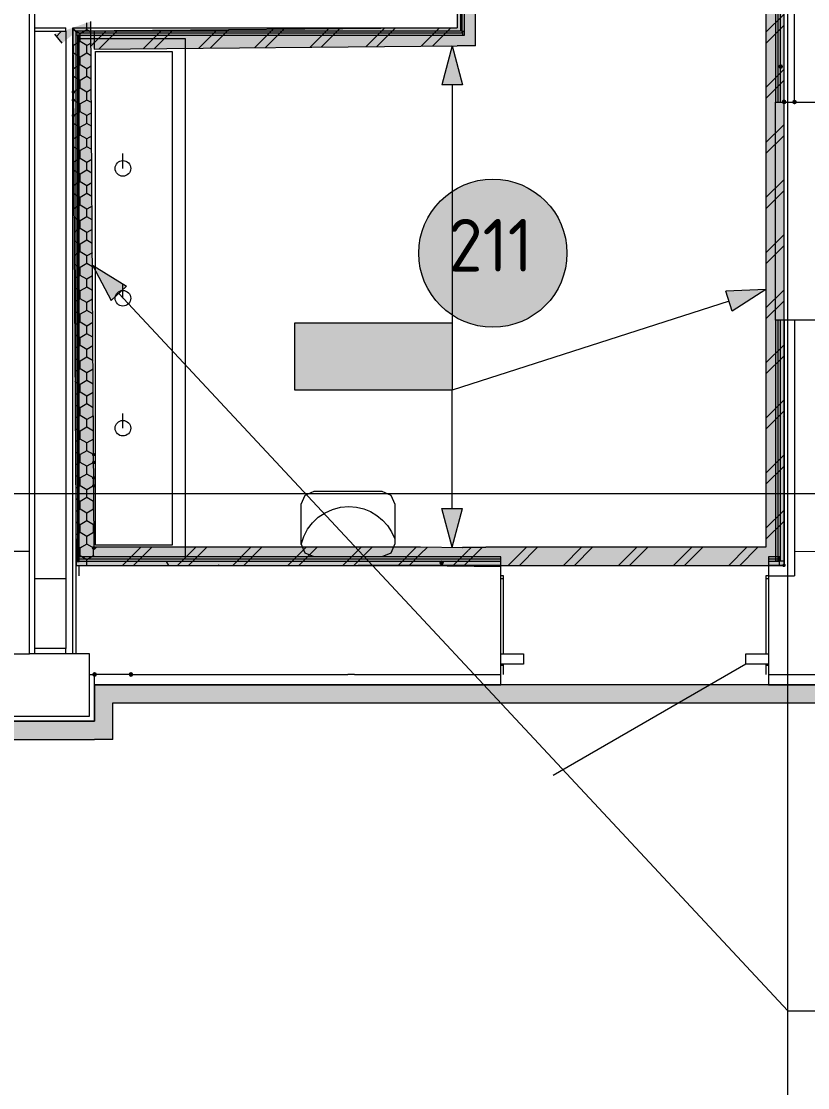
# Model space of a CAD drawing. Header units: millimetres. Extents: x 0 to 1189, y 0 to 841.
# Drawn here: x 375.67 to 405.93, y 394.5 to 435.55 of the extents above; entities that cross this region are included whole.
import ezdxf

# ---------------------------------------------------------------- set-up
doc = ezdxf.new("R2010")
doc.units = ezdxf.units.MM

msp = doc.modelspace()

# ---------------------------------------------------------------- hatches: boundary and pattern name
at = {"true_color": 0xcccccc}
h = msp.add_hatch(color=254, dxfattribs=at)
h.dxf.hatch_style = 2
h.paths.add_polyline_path([(404.326618, 481.267506), (405.026619, 481.267506), (405.026619, 415.304405), (404.326618, 415.304405)])
h = msp.add_hatch(color=254, dxfattribs=at)
h.dxf.hatch_style = 2
h.paths.add_polyline_path([(393.146601, 435.309436), (392.4466, 435.302436), (392.4466, 437.342439), (393.146601, 437.342439)])
at = {"true_color": 0x96e196}
h = msp.add_hatch(color=81, dxfattribs=at)
h.dxf.hatch_style = 2
h.paths.add_polyline_path([(378.472578, 415.304405), (377.772577, 415.304405), (377.646577, 435.302436), (378.345578, 435.549436)])
at = {"true_color": 0xcccccc}
h = msp.add_hatch(color=254, dxfattribs=at)
h.dxf.hatch_style = 2
h.paths.add_polyline_path([(377.776577, 435.139435), (377.228576, 434.703435), (376.948576, 435.056435), (377.646577, 435.302436)])
h = msp.add_hatch(color=254, dxfattribs=at)
h.dxf.hatch_style = 2
h.paths.add_polyline_path([(392.4466, 435.302436), (392.4466, 434.602435), (378.476578, 434.479434), (377.776577, 435.172436)])
h = msp.add_hatch(color=254, dxfattribs=at)
h.dxf.hatch_style = 2
h.paths.add_polyline_path([(377.810577, 435.139435), (377.776577, 435.139435), (377.776577, 435.172436)])
h = msp.add_hatch(color=254, dxfattribs=at)
h.dxf.hatch_style = 2
h.paths.add_polyline_path([(378.476578, 435.139435), (378.476578, 434.479434), (377.810577, 435.139435)])
h = msp.add_hatch(color=254, dxfattribs=at)
h.dxf.hatch_style = 2
h.paths.add_polyline_path([(393.146601, 435.309436), (393.146601, 434.609435), (392.4466, 435.302436)])
h = msp.add_hatch(color=254, dxfattribs=at)
h.dxf.hatch_style = 2
h.paths.add_polyline_path([(392.4466, 435.302436), (393.146601, 434.609435), (392.4466, 434.602435)])
at = {"true_color": 0x0077b0}
h = msp.add_hatch(color=144, dxfattribs=at)
h.dxf.hatch_style = 2
h.paths.add_polyline_path([(392.252599, 434.601435), (392.6526, 433.108432), (391.852599, 433.108432)])
h = msp.add_hatch(color=7)
h.dxf.hatch_style = 2
h.paths.add_polyline_path([(404.895619, 433.899434), (404.832056, 433.872996), (404.805618, 433.809433), (404.832056, 433.745871), (404.895619, 433.719433), (404.959181, 433.745871), (404.985619, 433.809433), (404.959181, 433.872996)])
h = msp.add_hatch(color=7)
h.dxf.hatch_style = 2
h.paths.add_polyline_path([(377.637328, 432.764996), (377.686659, 432.758798), (377.726013, 432.789183), (377.732211, 432.838514), (377.701826, 432.877868), (377.645495, 432.888066), (377.606141, 432.857681), (377.599943, 432.80835)])
h = msp.add_hatch(color=7)
h.dxf.hatch_style = 2
h.paths.add_polyline_path([(377.703019, 432.465694), (377.73256, 432.505686), (377.725314, 432.554874), (377.685323, 432.584414), (377.636135, 432.577169), (377.601594, 432.534177), (377.60884, 432.484989), (377.648831, 432.455449)])
h = msp.add_hatch(color=7)
h.dxf.hatch_style = 2
h.paths.add_polyline_path([(404.936619, 432.444431), (404.963056, 432.380869), (405.026619, 432.354431), (405.090181, 432.380869), (405.116619, 432.444431), (405.116619, 432.454431), (405.090181, 432.517994), (405.026619, 432.544432), (404.963056, 432.517994), (404.936619, 432.454431)])
h = msp.add_hatch(color=7)
h.dxf.hatch_style = 2
h.paths.add_polyline_path([(405.426619, 432.534432), (405.363057, 432.507994), (405.336619, 432.444431), (405.363057, 432.380869), (405.426619, 432.354431), (405.491182, 432.380869), (405.51762, 432.444431), (405.491182, 432.507994)])
h = msp.add_hatch(color=7)
h.dxf.hatch_style = 2
h.paths.add_polyline_path([(377.640508, 431.863293), (377.690107, 431.859841), (377.727715, 431.892362), (377.731167, 431.941961), (377.698646, 431.979568), (377.647047, 431.98402), (377.609439, 431.9515), (377.605987, 431.901901)])
at = {"true_color": 0xffffff}
h = msp.add_hatch(color=7, dxfattribs=at)
edge = h.paths.add_edge_path()
edge.add_arc((393.817102, 426.623422), 2.852254, 0, 360)
at = {"true_color": 0x0077b0}
h = msp.add_hatch(color=144, dxfattribs=at)
h.dxf.hatch_style = 2
h.paths.add_polyline_path([(378.404578, 426.169422), (379.71458, 425.350421), (379.129579, 424.80442)])
h = msp.add_hatch(color=144, dxfattribs=at)
h.dxf.hatch_style = 2
h.paths.add_polyline_path([(404.326618, 425.23242), (403.027616, 424.395419), (402.783615, 425.15642)])
at = {"true_color": 0xffffff}
h = msp.add_hatch(color=7, dxfattribs=at)
h.dxf.hatch_style = 2
h.paths.add_polyline_path([(386.19259, 423.943418), (392.252599, 423.943418), (392.252599, 421.355414), (386.19259, 421.355414)])
h = msp.add_hatch(color=7, dxfattribs=at)
h.dxf.hatch_style = 2
h.paths.add_polyline_path([(386.19259, 423.943418), (392.252599, 423.943418), (392.252599, 421.355414), (386.19259, 421.355414)])
h = msp.add_hatch(color=7, dxfattribs=at)
h.dxf.hatch_style = 2
h.paths.add_polyline_path([(386.19259, 423.943418), (392.252599, 423.943418), (392.252599, 421.355414), (386.19259, 421.355414)])
at = {"true_color": 0x0077b0}
h = msp.add_hatch(color=144, dxfattribs=at)
h.dxf.hatch_style = 2
h.paths.add_polyline_path([(386.495788, 423.960484), (387.506166, 423.960484), (387.579891, 423.934921), (387.604833, 423.858509), (387.604833, 422.041152), (387.579891, 421.966394), (387.506166, 421.942485), (387.429754, 421.966394), (387.404191, 422.041152), (387.404191, 423.757085), (386.597212, 423.757085), (386.597212, 422.041152), (386.571925, 421.966394), (386.495788, 421.942485), (386.419652, 421.966394), (386.394365, 422.041152), (386.394365, 423.858509), (386.419652, 423.934921)])
h = msp.add_hatch(color=144, dxfattribs=at)
h.dxf.hatch_style = 2
h.paths.add_polyline_path([(386.495788, 423.960484), (387.506166, 423.960484), (387.579891, 423.934921), (387.604833, 423.858509), (387.604833, 422.041152), (387.579891, 421.966394), (387.506166, 421.942485), (387.429754, 421.966394), (387.404191, 422.041152), (387.404191, 423.757085), (386.597212, 423.757085), (386.597212, 422.041152), (386.571925, 421.966394), (386.495788, 421.942485), (386.419652, 421.966394), (386.394365, 422.041152), (386.394365, 423.858509), (386.419652, 423.934921)])
h = msp.add_hatch(color=144, dxfattribs=at)
h.dxf.hatch_style = 2
h.paths.add_polyline_path([(386.495788, 423.960484), (387.506166, 423.960484), (387.579891, 423.934921), (387.604833, 423.858509), (387.604833, 422.041152), (387.579891, 421.966394), (387.506166, 421.942485), (387.429754, 421.966394), (387.404191, 422.041152), (387.404191, 423.757085), (386.597212, 423.757085), (386.597212, 422.041152), (386.571925, 421.966394), (386.495788, 421.942485), (386.419652, 421.966394), (386.394365, 422.041152), (386.394365, 423.858509), (386.419652, 423.934921)])
h = msp.add_hatch(color=144, dxfattribs=at)
h.dxf.hatch_style = 2
h.paths.add_polyline_path([(388.009669, 422.041152), (388.009669, 423.858509), (388.034956, 423.934921), (388.111093, 423.960484), (388.187229, 423.934921), (388.212516, 423.858509), (388.212516, 423.152953), (389.019495, 423.152953), (389.019495, 423.858509), (389.045058, 423.934921), (389.12147, 423.960484), (389.195195, 423.934921), (389.220138, 423.858509), (389.220138, 422.041152), (389.195195, 421.966394), (389.12147, 421.942485), (389.045058, 421.966394), (389.019495, 422.041152), (389.019495, 422.950106), (388.212516, 422.950106), (388.212516, 422.041152), (388.187229, 421.966394), (388.111093, 421.942485), (388.034956, 421.966394)])
h = msp.add_hatch(color=144, dxfattribs=at)
h.dxf.hatch_style = 2
h.paths.add_polyline_path([(388.009669, 422.041152), (388.009669, 423.858509), (388.034956, 423.934921), (388.111093, 423.960484), (388.187229, 423.934921), (388.212516, 423.858509), (388.212516, 423.152953), (389.019495, 423.152953), (389.019495, 423.858509), (389.045058, 423.934921), (389.12147, 423.960484), (389.195195, 423.934921), (389.220138, 423.858509), (389.220138, 422.041152), (389.195195, 421.966394), (389.12147, 421.942485), (389.045058, 421.966394), (389.019495, 422.041152), (389.019495, 422.950106), (388.212516, 422.950106), (388.212516, 422.041152), (388.187229, 421.966394), (388.111093, 421.942485), (388.034956, 421.966394)])
h = msp.add_hatch(color=144, dxfattribs=at)
h.dxf.hatch_style = 2
h.paths.add_polyline_path([(388.009669, 422.041152), (388.009669, 423.858509), (388.034956, 423.934921), (388.111093, 423.960484), (388.187229, 423.934921), (388.212516, 423.858509), (388.212516, 423.152953), (389.019495, 423.152953), (389.019495, 423.858509), (389.045058, 423.934921), (389.12147, 423.960484), (389.195195, 423.934921), (389.220138, 423.858509), (389.220138, 422.041152), (389.195195, 421.966394), (389.12147, 421.942485), (389.045058, 421.966394), (389.019495, 422.041152), (389.019495, 422.950106), (388.212516, 422.950106), (388.212516, 422.041152), (388.187229, 421.966394), (388.111093, 421.942485), (388.034956, 421.966394)])
h = msp.add_hatch(color=144, dxfattribs=at)
h.dxf.hatch_style = 2
h.paths.add_polyline_path([(391.54472, 423.960484), (391.645153, 423.951449), (391.738403, 423.924173), (391.823695, 423.878396), (391.900254, 423.813861), (391.965219, 423.735777), (392.011944, 423.65015), (392.040168, 423.556667), (392.049633, 423.455019), (392.026482, 423.310808), (391.957029, 423.164529), (391.322029, 422.143127), (391.948209, 422.143127), (392.024346, 422.117564), (392.049633, 422.041152), (392.024346, 421.966394), (391.948209, 421.942485), (391.14123, 421.942485), (391.065094, 421.966394), (391.039807, 422.041152), (391.056343, 422.100683), (391.796074, 423.288552), (391.834039, 423.370959), (391.846786, 423.455019), (391.825288, 423.571946), (391.759142, 423.669442), (391.661646, 423.735588), (391.54472, 423.757085), (391.460022, 423.741255), (391.379355, 423.693696), (391.302409, 423.614303), (391.228873, 423.502975), (391.192493, 423.467422), (391.14123, 423.455019), (391.065094, 423.480582), (391.039807, 423.556994), (391.048075, 423.596131), (391.15017, 423.755613), (391.266632, 423.869464), (391.397976, 423.937738)])
h = msp.add_hatch(color=144, dxfattribs=at)
h.dxf.hatch_style = 2
h.paths.add_polyline_path([(391.54472, 423.960484), (391.645153, 423.951449), (391.738403, 423.924173), (391.823695, 423.878396), (391.900254, 423.813861), (391.965219, 423.735777), (392.011944, 423.65015), (392.040168, 423.556667), (392.049633, 423.455019), (392.026482, 423.310808), (391.957029, 423.164529), (391.322029, 422.143127), (391.948209, 422.143127), (392.024346, 422.117564), (392.049633, 422.041152), (392.024346, 421.966394), (391.948209, 421.942485), (391.14123, 421.942485), (391.065094, 421.966394), (391.039807, 422.041152), (391.056343, 422.100683), (391.796074, 423.288552), (391.834039, 423.370959), (391.846786, 423.455019), (391.825288, 423.571946), (391.759142, 423.669442), (391.661646, 423.735588), (391.54472, 423.757085), (391.460022, 423.741255), (391.379355, 423.693696), (391.302409, 423.614303), (391.228873, 423.502975), (391.192493, 423.467422), (391.14123, 423.455019), (391.065094, 423.480582), (391.039807, 423.556994), (391.048075, 423.596131), (391.15017, 423.755613), (391.266632, 423.869464), (391.397976, 423.937738)])
h = msp.add_hatch(color=144, dxfattribs=at)
h.dxf.hatch_style = 2
h.paths.add_polyline_path([(391.54472, 423.960484), (391.645153, 423.951449), (391.738403, 423.924173), (391.823695, 423.878396), (391.900254, 423.813861), (391.965219, 423.735777), (392.011944, 423.65015), (392.040168, 423.556667), (392.049633, 423.455019), (392.026482, 423.310808), (391.957029, 423.164529), (391.322029, 422.143127), (391.948209, 422.143127), (392.024346, 422.117564), (392.049633, 422.041152), (392.024346, 421.966394), (391.948209, 421.942485), (391.14123, 421.942485), (391.065094, 421.966394), (391.039807, 422.041152), (391.056343, 422.100683), (391.796074, 423.288552), (391.834039, 423.370959), (391.846786, 423.455019), (391.825288, 423.571946), (391.759142, 423.669442), (391.661646, 423.735588), (391.54472, 423.757085), (391.460022, 423.741255), (391.379355, 423.693696), (391.302409, 423.614303), (391.228873, 423.502975), (391.192493, 423.467422), (391.14123, 423.455019), (391.065094, 423.480582), (391.039807, 423.556994), (391.048075, 423.596131), (391.15017, 423.755613), (391.266632, 423.869464), (391.397976, 423.937738)])
h = msp.add_hatch(color=144, dxfattribs=at)
h.dxf.hatch_style = 2
h.paths.add_polyline_path([(390.533376, 422.444642), (389.726397, 422.444642), (389.65026, 422.470204), (389.624973, 422.546617), (389.65026, 422.622753), (389.726397, 422.64804), (390.533376, 422.64804), (390.609513, 422.622753), (390.6348, 422.546617), (390.609513, 422.470204)])
h = msp.add_hatch(color=144, dxfattribs=at)
h.dxf.hatch_style = 2
h.paths.add_polyline_path([(390.533376, 422.444642), (389.726397, 422.444642), (389.65026, 422.470204), (389.624973, 422.546617), (389.65026, 422.622753), (389.726397, 422.64804), (390.533376, 422.64804), (390.609513, 422.622753), (390.6348, 422.546617), (390.609513, 422.470204)])
h = msp.add_hatch(color=144, dxfattribs=at)
h.dxf.hatch_style = 2
h.paths.add_polyline_path([(390.533376, 422.444642), (389.726397, 422.444642), (389.65026, 422.470204), (389.624973, 422.546617), (389.65026, 422.622753), (389.726397, 422.64804), (390.533376, 422.64804), (390.609513, 422.622753), (390.6348, 422.546617), (390.609513, 422.470204)])
h = msp.add_hatch(color=7)
h.dxf.hatch_style = 2
h.paths.add_polyline_path([(378.49554, 418.826449), (378.5145, 418.872411), (378.49554, 418.918373), (378.449578, 418.937332), (378.403616, 418.918373), (378.383657, 418.871411), (378.402616, 418.825449), (378.448578, 418.806489)])
h = msp.add_hatch(color=7)
h.dxf.hatch_style = 2
h.paths.add_polyline_path([(378.431023, 418.508746), (378.480612, 418.512343), (378.513243, 418.549855), (378.509646, 418.599444), (378.472133, 418.632075), (378.419544, 418.629478), (378.386914, 418.591965), (378.390511, 418.542376)])
h = msp.add_hatch(color=7)
h.dxf.hatch_style = 2
h.paths.add_polyline_path([(378.487827, 417.918973), (378.518212, 417.958327), (378.512014, 418.007658), (378.47266, 418.038043), (378.423329, 418.031845), (378.385944, 417.988491), (378.392142, 417.93916), (378.431496, 417.908776)])
h = msp.add_hatch(color=7)
h.dxf.hatch_style = 2
h.paths.add_polyline_path([(378.426011, 417.609588), (378.475413, 417.603985), (378.514399, 417.634842), (378.520002, 417.684244), (378.489145, 417.723229), (378.430743, 417.733832), (378.391758, 417.702976), (378.386155, 417.653574)])
h = msp.add_hatch(color=144, dxfattribs=at)
h.dxf.hatch_style = 2
h.paths.add_polyline_path([(392.252599, 415.304405), (391.852599, 416.797407), (392.6526, 416.797407)])
at = {"true_color": 0x96e196}
h = msp.add_hatch(color=81, dxfattribs=at)
h.dxf.hatch_style = 2
h.paths.add_polyline_path([(378.472578, 415.304405), (377.781577, 414.608404), (377.772577, 415.304405)])
h = msp.add_hatch(color=81, dxfattribs=at)
h.dxf.hatch_style = 2
h.paths.add_polyline_path([(378.472578, 415.304405), (378.476578, 414.604404), (377.776577, 414.604404)])
h = msp.add_hatch(color=7)
h.dxf.hatch_style = 2
h.paths.add_polyline_path([(378.407973, 415.220649), (378.455748, 415.206881), (378.499335, 415.2308), (378.513102, 415.278574), (378.489183, 415.322162), (378.436409, 415.339929), (378.392822, 415.31601), (378.379054, 415.268236)])
at = {"true_color": 0xcccccc}
h = msp.add_hatch(color=254, dxfattribs=at)
h.dxf.hatch_style = 2
h.paths.add_polyline_path([(378.476578, 414.604404), (378.472578, 415.304405), (391.037597, 415.304405), (391.033597, 414.604404)])
h = msp.add_hatch(color=254, dxfattribs=at)
h.dxf.hatch_style = 2
h.paths.add_polyline_path([(391.033597, 414.604404), (391.037597, 415.304405), (392.6626, 415.286405), (394.126602, 414.569404)])
h = msp.add_hatch(color=254, dxfattribs=at)
h.dxf.hatch_style = 2
h.paths.add_polyline_path([(392.6486, 415.304405), (393.542601, 415.304405), (394.098602, 414.604404)])
h = msp.add_hatch(color=254, dxfattribs=at)
h.dxf.hatch_style = 2
h.paths.add_polyline_path([(392.6486, 415.304405), (392.6866, 415.285405), (392.6626, 415.286405)])
h = msp.add_hatch(color=254, dxfattribs=at)
h.dxf.hatch_style = 2
h.paths.add_polyline_path([(392.6866, 415.285405), (394.098602, 414.604404), (394.126602, 414.569404), (392.6626, 415.286405)])
h = msp.add_hatch(color=254, dxfattribs=at)
h.dxf.hatch_style = 2
h.paths.add_polyline_path([(404.326618, 415.304405), (404.326618, 414.604404), (394.098602, 414.604404), (393.542601, 415.304405)])
h = msp.add_hatch(color=254, dxfattribs=at)
h.dxf.hatch_style = 2
h.paths.add_polyline_path([(404.326618, 415.304405), (405.026619, 415.304405), (405.026619, 414.604404)])
h = msp.add_hatch(color=254, dxfattribs=at)
h.dxf.hatch_style = 2
h.paths.add_polyline_path([(404.326618, 414.604404), (404.326618, 415.304405), (405.026619, 414.604404)])
h = msp.add_hatch(color=7)
h.dxf.hatch_style = 2
h.paths.add_polyline_path([(391.844599, 414.800404), (391.781036, 414.773967), (391.754599, 414.710404), (391.781036, 414.646842), (391.844599, 414.620404), (391.908161, 414.646842), (391.934599, 414.710404), (391.908161, 414.773967)])
h = msp.add_hatch(color=7)
h.dxf.hatch_style = 2
h.paths.add_polyline_path([(404.971657, 414.650366), (404.952697, 414.604404), (404.971657, 414.558442), (405.017619, 414.539483), (405.063581, 414.558442), (405.08754, 414.609404), (405.068581, 414.655366), (405.022619, 414.674325)])
h = msp.add_hatch(color=7)
h.dxf.hatch_style = 2
h.paths.add_polyline_path([(404.976657, 414.655366), (404.957697, 414.609404), (404.976657, 414.563442), (405.022619, 414.544483), (405.068581, 414.563442), (405.09154, 414.613404), (405.072581, 414.659366), (405.026619, 414.678325)])
h = msp.add_hatch(color=7)
h.dxf.hatch_style = 2
h.paths.add_polyline_path([(378.577578, 410.412398), (378.551141, 410.47596), (378.487578, 410.502398), (378.424016, 410.47596), (378.397578, 410.412398), (378.424016, 410.340835), (378.487578, 410.314398), (378.551141, 410.340835)])
h = msp.add_hatch(color=7)
h.dxf.hatch_style = 2
h.paths.add_polyline_path([(379.977581, 410.412398), (379.951143, 410.47596), (379.88758, 410.502398), (379.824018, 410.47596), (379.79758, 410.412398), (379.824018, 410.340835), (379.88758, 410.314398), (379.951143, 410.340835)])
at = {"true_color": 0xf1d696}
h = msp.add_hatch(color=41, dxfattribs=at)
h.dxf.hatch_style = 2
h.paths.add_polyline_path([(379.187579, 409.312396), (378.487578, 409.312396), (378.487578, 410.012397)])
h = msp.add_hatch(color=41, dxfattribs=at)
h.dxf.hatch_style = 2
h.paths.add_polyline_path([(379.187579, 410.012397), (379.187579, 409.312396), (378.487578, 410.012397)])
h = msp.add_hatch(color=41, dxfattribs=at)
h.dxf.hatch_style = 2
h.paths.add_polyline_path([(379.187579, 409.312396), (379.187579, 410.012397), (409.326625, 410.012397), (409.326625, 409.312396)])
h = msp.add_hatch(color=41, dxfattribs=at)
h.dxf.hatch_style = 2
h.paths.add_polyline_path([(379.187579, 408.604395), (378.487578, 408.604395), (378.487578, 409.312396), (379.187579, 409.312396)])
h = msp.add_hatch(color=41, dxfattribs=at)
h.dxf.hatch_style = 2
h.paths.add_polyline_path([(374.287572, 407.904394), (374.287572, 408.604395), (378.487578, 408.604395), (378.487578, 407.904394)])
h = msp.add_hatch(color=41, dxfattribs=at)
h.dxf.hatch_style = 2
h.paths.add_polyline_path([(378.487578, 408.604395), (379.187579, 407.904394), (378.487578, 407.904394)])
h = msp.add_hatch(color=41, dxfattribs=at)
h.dxf.hatch_style = 2
h.paths.add_polyline_path([(379.187579, 408.604395), (379.187579, 407.904394), (378.487578, 408.604395)])

# ---------------------------------------------------------------- linework, layer by layer
at = {"color": 7, "lineweight": 0}
for points in [[(405.172619, 237.628134), (405.172619, 506.499545)], [(375.976574, 411.204399), (375.976574, 488.947518)], [(405.426619, 432.444431), (405.426619, 488.947518)], [(376.176575, 488.747517), (376.176575, 411.204399)], [(405.026619, 415.304405), (405.026619, 481.967507)], [(404.696618, 481.817507), (404.696618, 432.444431)], [(404.786618, 481.877507), (404.786618, 432.444431)], [(404.876619, 481.877507), (404.876619, 432.444431)], [(405.026619, 432.454431), (405.026619, 481.877507)], [(404.326618, 481.267506), (404.326618, 415.304405)], [(392.4466, 437.342439), (392.4466, 435.302436)], [(392.4466, 437.342439), (392.4466, 435.302436)], [(392.5766, 437.472439), (392.5766, 435.172436)], [(392.6366, 435.112435), (392.6366, 437.532439)], [(392.7266, 435.172436), (392.7266, 437.472439)], [(393.146601, 434.609435), (393.146601, 437.342439)], [(378.472578, 415.304405), (378.345578, 435.549436)], [(404.326618, 435.127435), (405.026619, 435.827437)], [(376.176575, 435.302436), (377.376577, 435.302436)], [(376.176575, 435.172436), (377.376577, 435.172436)], [(377.016576, 434.970435), (377.187576, 435.141435)], [(377.376577, 435.172436), (377.376577, 435.302436)], [(377.376577, 435.172436), (377.376577, 411.404399)], [(377.646577, 435.302436), (392.4466, 435.302436)], [(377.646577, 411.204399), (377.646577, 435.302436)], [(377.776577, 435.139435), (377.646577, 435.302436)], [(377.646577, 435.302436), (377.776577, 414.604404)], [(377.669577, 435.221436), (377.647577, 435.209436)], [(377.669577, 435.221436), (377.669577, 435.310436)], [(377.929577, 435.071435), (377.669577, 435.221436)], [(392.4466, 435.302436), (377.776577, 435.172436)], [(392.5766, 435.172436), (377.776577, 435.172436)], [(377.776577, 411.404399), (377.776577, 435.172436)], [(377.776577, 435.172436), (377.776577, 435.139435)], [(377.776577, 435.112435), (392.6366, 435.112435)], [(378.189578, 435.221436), (377.929577, 435.071435)], [(378.189578, 435.221436), (378.189578, 435.494436)], [(378.347578, 435.130435), (378.189578, 435.221436)], [(378.349578, 434.605435), (378.926579, 435.183436)], [(378.476578, 435.139435), (378.476578, 434.479434)], [(378.648578, 434.480434), (379.35458, 435.186436)], [(380.360581, 434.495435), (381.067582, 435.202436)], [(380.788582, 434.499435), (381.495583, 435.205436)], [(382.501584, 434.514435), (383.207585, 435.220436)], [(382.929585, 434.518435), (383.635586, 435.224436)], [(384.641588, 434.533435), (385.347589, 435.239436)], [(385.069588, 434.537435), (385.775589, 435.243436)], [(386.781591, 434.552435), (387.488592, 435.258436)], [(387.209592, 434.556435), (387.916593, 435.262436)], [(388.922594, 434.571435), (389.628595, 435.277436)], [(389.350595, 434.575435), (390.056596, 435.281436)], [(391.062597, 434.590435), (391.768599, 435.296436)], [(391.490598, 434.594435), (392.196599, 435.300436)], [(392.6666, 435.172436), (392.7266, 435.172436)], [(392.6666, 435.022435), (392.6666, 435.172436)], [(392.7266, 435.022435), (392.7266, 435.172436)], [(404.326618, 434.702435), (405.026619, 435.402436)], [(376.948576, 435.056435), (377.228576, 434.703435)], [(377.929577, 434.771435), (377.669577, 434.621435)], [(377.896577, 435.022435), (377.776577, 435.022435)], [(377.836577, 414.754404), (377.836577, 435.022435)], [(377.896577, 435.022435), (392.6666, 435.022435)], [(377.896577, 414.754404), (377.896577, 435.022435)], [(377.896577, 434.888435), (381.976584, 434.888435)], [(377.929577, 434.771435), (377.929577, 435.071435)], [(378.189578, 434.621435), (377.929577, 434.771435)], [(378.350578, 434.714435), (378.189578, 434.621435)], [(378.349578, 434.605435), (378.476578, 434.732435)], [(381.976584, 434.888435), (381.976584, 414.934405)], [(392.6666, 435.022435), (392.7266, 435.022435)], [(377.669577, 434.621435), (377.650577, 434.632435)], [(377.669577, 434.321434), (377.652577, 434.312434)], [(377.669577, 434.321434), (377.669577, 434.621435)], [(377.929577, 434.171434), (377.669577, 434.321434)], [(378.189578, 434.321434), (377.929577, 434.171434)], [(378.189578, 434.321434), (378.189578, 434.621435)], [(378.353578, 434.226434), (378.189578, 434.321434)], [(378.476578, 434.479434), (392.4466, 434.602435)], [(378.526578, 434.388434), (381.476583, 434.388434)], [(378.526578, 415.388405), (378.526578, 434.388434)], [(381.476583, 434.388434), (381.476583, 415.388405)], [(393.146601, 434.609435), (392.4466, 434.602435)], [(377.929577, 433.871434), (377.929577, 434.171434)], [(377.669577, 433.721433), (377.656577, 433.729433)], [(377.929577, 433.871434), (377.669577, 433.721433)], [(377.669577, 433.421433), (377.669577, 433.721433)], [(378.189578, 433.721433), (377.929577, 433.871434)], [(378.356578, 433.818433), (378.189578, 433.721433)], [(378.189578, 433.421433), (378.189578, 433.721433)], [(404.326618, 433.005432), (405.026619, 433.705433)], [(404.895619, 433.809433), (404.876619, 433.777433)], [(377.669577, 433.421433), (377.658577, 433.415433)], [(377.929577, 433.271433), (377.669577, 433.421433)], [(378.189578, 433.421433), (377.929577, 433.271433)], [(377.929577, 432.971432), (377.929577, 433.271433)], [(378.359578, 433.323433), (378.189578, 433.421433)], [(404.326618, 432.581432), (405.026619, 433.281433)], [(377.929577, 432.971432), (377.669577, 432.821432)], [(377.669577, 432.521431), (377.669577, 432.821432)], [(378.189578, 432.821432), (377.929577, 432.971432)], [(378.361578, 432.921432), (378.189578, 432.821432)], [(378.189578, 432.521431), (378.189578, 432.821432)], [(377.929577, 432.371431), (377.669577, 432.521431)], [(378.189578, 432.521431), (377.929577, 432.371431)], [(377.929577, 432.071431), (377.929577, 432.371431)], [(378.364578, 432.420431), (378.189578, 432.521431)], [(404.696618, 424.044419), (404.696618, 432.444431)], [(404.696618, 432.444431), (405.426619, 432.444431)], [(405.426619, 432.444431), (408.726624, 432.444431)], [(377.929577, 432.071431), (377.669577, 431.921431)], [(377.669577, 431.68343), (377.669577, 431.921431)], [(378.189578, 431.921431), (377.929577, 432.071431)], [(378.367578, 432.024431), (378.189578, 431.921431)], [(378.189578, 431.62143), (378.189578, 431.921431)], [(377.929577, 431.47143), (377.669577, 431.62143)], [(378.189578, 431.62143), (377.929577, 431.47143)], [(377.929577, 431.171429), (377.929577, 431.47143)], [(378.370578, 431.51743), (378.189578, 431.62143)], [(404.326618, 430.884429), (405.026619, 431.58443)], [(377.929577, 431.171429), (377.673577, 431.024429)], [(378.189578, 431.021429), (377.929577, 431.171429)], [(378.372578, 431.127429), (378.189578, 431.021429)], [(378.189578, 430.721429), (378.189578, 431.021429)], [(404.326618, 430.460428), (405.026619, 431.160429)], [(377.929577, 430.571429), (377.675577, 430.718429)], [(378.189578, 430.721429), (377.929577, 430.571429)], [(378.376578, 430.613429), (378.189578, 430.721429)], [(377.929577, 430.271428), (377.679577, 430.127428)], [(377.929577, 430.271428), (377.929577, 430.571429)], [(378.189578, 430.121428), (377.929577, 430.271428)], [(378.378578, 430.231428), (378.189578, 430.121428)], [(379.57658, 429.888427), (379.57658, 430.458428)], [(377.929577, 429.671427), (377.681577, 429.815427)], [(378.189578, 429.821427), (377.929577, 429.671427)], [(378.189578, 429.821427), (378.189578, 430.121428)], [(378.381578, 429.710427), (378.189578, 429.821427)], [(377.929577, 429.371427), (377.684577, 429.230426)], [(377.929577, 429.371427), (377.929577, 429.671427)], [(378.189578, 429.221426), (377.929577, 429.371427)], [(390.964597, 426.623422), (390.979323, 426.915004), (391.022545, 427.198167), (391.092828, 427.471478), (391.188738, 427.733502), (391.308842, 427.982806), (391.451705, 428.217954), (391.615894, 428.437514), (391.799974, 428.640051), (392.00251, 428.82413), (392.22207, 428.988319), (392.457218, 429.131182), (392.706522, 429.251286), (392.968546, 429.347196), (393.241857, 429.417479), (393.52502, 429.460701), (393.816602, 429.475427), (394.108359, 429.460701), (394.391677, 429.417479), (394.665121, 429.347196), (394.92726, 429.251286), (395.17666, 429.131182), (395.411889, 428.988319), (395.631515, 428.82413), (395.834105, 428.640051), (396.018226, 428.437514), (396.182445, 428.217954), (396.325331, 427.982806), (396.445449, 427.733502), (396.541369, 427.471478), (396.611657, 427.198167), (396.65488, 426.915004), (396.669606, 426.623422)], [(404.326618, 428.763426), (405.026619, 429.463427)], [(378.384578, 429.334427), (378.189578, 429.221426)], [(378.189578, 428.921426), (378.189578, 429.221426)], [(404.326618, 428.338425), (405.026619, 429.038426)], [(377.929577, 428.771426), (377.686577, 428.911426)], [(378.189578, 428.921426), (377.929577, 428.771426)], [(377.929577, 428.471425), (377.929577, 428.771426)], [(378.387578, 428.807426), (378.189578, 428.921426)], [(377.929577, 428.471425), (377.690577, 428.333425)], [(378.189578, 428.321425), (377.929577, 428.471425)], [(378.389578, 428.437425), (378.189578, 428.321425)], [(378.189578, 428.021425), (378.189578, 428.321425)], [(377.929577, 427.871424), (377.692577, 428.008425)], [(378.189578, 428.021425), (377.929577, 427.871424)], [(377.929577, 427.571424), (377.929577, 427.871424)], [(378.393578, 427.903424), (378.189578, 428.021425)], [(377.929577, 427.571424), (377.696577, 427.437424)], [(378.189578, 427.421424), (377.929577, 427.571424)], [(378.395578, 427.540424), (378.189578, 427.421424)], [(378.189578, 427.121423), (378.189578, 427.421424)], [(404.326618, 426.641423), (405.026619, 427.341424)], [(377.929577, 426.971423), (377.698577, 427.105423)], [(378.189578, 427.121423), (377.929577, 426.971423)], [(377.929577, 426.671423), (377.929577, 426.971423)], [(378.398578, 427.000423), (378.189578, 427.121423)], [(404.326618, 426.217422), (405.026619, 426.917423)], [(377.929577, 426.671423), (377.701577, 426.540422)], [(378.189578, 426.521422), (377.929577, 426.671423)], [(378.401578, 426.644423), (378.189578, 426.521422)], [(378.189578, 426.221422), (378.189578, 426.521422)], [(396.669606, 426.623422), (396.65488, 426.331676), (396.611657, 426.04839), (396.541369, 425.774995), (396.445449, 425.512921), (396.325331, 425.263596), (396.182445, 425.028451), (396.018226, 424.808916), (395.834105, 424.606419), (395.631515, 424.422392), (395.411889, 424.258263), (395.17666, 424.115462), (394.92726, 423.995418), (394.665121, 423.899563), (394.391677, 423.829324), (394.108359, 423.786133), (393.816602, 423.771418), (393.52502, 423.786133), (393.241857, 423.829324), (392.968546, 423.899563), (392.706522, 423.995418), (392.457218, 424.115462), (392.22207, 424.258263), (392.00251, 424.422392), (391.799974, 424.606419), (391.615894, 424.808916), (391.451705, 425.028451), (391.308842, 425.263596), (391.188738, 425.512921), (391.092828, 425.774995), (391.022545, 426.04839), (390.979323, 426.331676), (390.964597, 426.623422)], [(377.929577, 426.071422), (377.703577, 426.201422)], [(378.189578, 426.221422), (377.929577, 426.071422)], [(378.404578, 426.097422), (378.189578, 426.221422)], [(377.929577, 425.771421), (377.707577, 425.643421)], [(377.929577, 425.771421), (377.929577, 426.071422)], [(378.189578, 425.621421), (377.929577, 425.771421)], [(378.406578, 425.747421), (378.189578, 425.621421)], [(377.929577, 425.17142), (377.709577, 425.29842)], [(378.189578, 425.32142), (377.929577, 425.17142)], [(378.189578, 425.32142), (378.189578, 425.621421)], [(378.410578, 425.19442), (378.189578, 425.32142)], [(379.57658, 424.88842), (379.57658, 425.458421)], [(377.929577, 424.87142), (377.713577, 424.74642)], [(377.929577, 424.87142), (377.929577, 425.17142)], [(378.189578, 424.72142), (377.929577, 424.87142)], [(378.412578, 424.85042), (378.189578, 424.72142)], [(404.326618, 424.520419), (405.026619, 425.22042)], [(378.189578, 424.421419), (378.189578, 424.72142)], [(404.326618, 424.096419), (405.026619, 424.79642)], [(377.929577, 424.271419), (377.715577, 424.395419)], [(378.189578, 424.421419), (377.929577, 424.271419)], [(377.929577, 423.971418), (377.929577, 424.271419)], [(378.415578, 424.290419), (378.189578, 424.421419)], [(405.426619, 424.044419), (404.696618, 424.044419)], [(404.696618, 424.044419), (404.696618, 414.779404)], [(404.786618, 424.044419), (404.786618, 414.779404)], [(404.876619, 424.044419), (404.876619, 414.779404)], [(405.026619, 424.044419), (405.026619, 414.779404)], [(408.726624, 424.044419), (405.426619, 424.044419)], [(405.426619, 424.044419), (405.426619, 414.204404)], [(377.929577, 423.971418), (377.718577, 423.850418)], [(378.189578, 423.821418), (377.929577, 423.971418)], [(378.418578, 423.953418), (378.189578, 423.821418)], [(378.189578, 423.521418), (378.189578, 423.821418)], [(377.929577, 423.371418), (377.720577, 423.492418)], [(378.189578, 423.521418), (377.929577, 423.371418)], [(377.929577, 423.071417), (377.929577, 423.371418)], [(378.421578, 423.387418), (378.189578, 423.521418)], [(377.929577, 423.071417), (377.724577, 422.953417)], [(378.189578, 422.921417), (377.929577, 423.071417)], [(378.423578, 423.057417), (378.189578, 422.921417)], [(378.189578, 422.621416), (378.189578, 422.921417)], [(404.326618, 422.399416), (405.026619, 423.099417)], [(377.929577, 422.471416), (377.726577, 422.588416)], [(378.189578, 422.621416), (377.929577, 422.471416)], [(377.929577, 422.171416), (377.929577, 422.471416)], [(378.427578, 422.484416), (378.189578, 422.621416)], [(404.326618, 421.974415), (405.026619, 422.674416)], [(377.929577, 422.171416), (377.729577, 422.056416)], [(378.189578, 422.021415), (377.929577, 422.171416)], [(378.429578, 422.160416), (378.189578, 422.021415)], [(378.189578, 421.721415), (378.189578, 422.021415)], [(377.929577, 421.571415), (377.732577, 421.685415)], [(378.189578, 421.721415), (377.929577, 421.571415)], [(377.929577, 421.271414), (377.929577, 421.571415)], [(378.432578, 421.581415), (378.189578, 421.721415)], [(377.929577, 421.271414), (377.735577, 421.159414)], [(378.189578, 421.121414), (377.929577, 421.271414)], [(378.434578, 421.263414), (378.189578, 421.121414)], [(377.929577, 420.671413), (377.737577, 420.782414)], [(378.189578, 420.821414), (377.929577, 420.671413)], [(378.189578, 420.821414), (378.189578, 421.121414)], [(378.438578, 420.677413), (378.189578, 420.821414)], [(404.326618, 420.277413), (405.026619, 420.977414)], [(377.929577, 420.371413), (377.741577, 420.263413)], [(377.929577, 420.371413), (377.929577, 420.671413)], [(378.189578, 420.221413), (377.929577, 420.371413)], [(378.440578, 420.366413), (378.189578, 420.221413)], [(379.57658, 419.888412), (379.57658, 420.458413)], [(404.326618, 419.853412), (405.026619, 420.553413)], [(405.026619, 420.326413), (405.011619, 420.352413)], [(378.189578, 419.921412), (377.929577, 419.771412)], [(378.189578, 419.921412), (378.189578, 420.221413)], [(378.444578, 419.774412), (378.189578, 419.921412)], [(377.929577, 419.771412), (377.743577, 419.878412)], [(377.929577, 419.471412), (377.929577, 419.771412)], [(377.929577, 419.471412), (377.746577, 419.366411)], [(378.189578, 419.321411), (377.929577, 419.471412)], [(378.446578, 419.470412), (378.189578, 419.321411)], [(378.189578, 419.021411), (378.189578, 419.321411)], [(377.929577, 418.871411), (377.749577, 418.975411)], [(378.189578, 419.021411), (377.929577, 418.871411)], [(377.929577, 418.57141), (377.929577, 418.871411)], [(378.448578, 418.871411), (378.189578, 419.021411)], [(378.448578, 418.57141), (378.448578, 418.871411)], [(404.326618, 418.15641), (405.026619, 418.856411)], [(377.929577, 418.57141), (377.752577, 418.46941)], [(378.189578, 418.42141), (377.929577, 418.57141)], [(378.448578, 418.57141), (378.189578, 418.42141)], [(378.189578, 418.121409), (378.189578, 418.42141)], [(404.326618, 417.732409), (405.026619, 418.43241)], [(377.929577, 417.971409), (377.754577, 418.072409)], [(378.189578, 418.121409), (377.929577, 417.971409)], [(377.929577, 417.671409), (377.929577, 417.971409)], [(378.448578, 417.971409), (378.189578, 418.121409)], [(378.448578, 417.671409), (378.448578, 417.971409)], [(377.929577, 417.671409), (377.758577, 417.572409)], [(378.189578, 417.521409), (377.929577, 417.671409)], [(378.448578, 417.671409), (378.189578, 417.521409)], [(378.189578, 417.221408), (378.189578, 417.521409)], [(202.529309, 417.371408), (863.72632, 417.371408)], [(377.929577, 417.071408), (377.760577, 417.169408)], [(378.189578, 417.221408), (377.929577, 417.071408)], [(377.929577, 416.771407), (377.929577, 417.071408)], [(378.448578, 417.071408), (378.189578, 417.221408)], [(378.461578, 417.078408), (378.448578, 417.071408)], [(378.448578, 416.771407), (378.448578, 417.071408)], [(377.929577, 416.771407), (377.763577, 416.676407)], [(378.189578, 416.621407), (377.929577, 416.771407)], [(378.448578, 416.771407), (378.189578, 416.621407)], [(378.463578, 416.763407), (378.448578, 416.771407)], [(404.326618, 416.035406), (405.026619, 416.735407)], [(377.929577, 416.171407), (377.766577, 416.265407)], [(378.189578, 416.321407), (377.929577, 416.171407)], [(378.189578, 416.321407), (378.189578, 416.621407)], [(378.448578, 416.171407), (378.189578, 416.321407)], [(404.326618, 415.610406), (405.026619, 416.310407)], [(377.929577, 415.871406), (377.769577, 415.779406)], [(377.929577, 415.871406), (377.929577, 416.171407)], [(378.189578, 415.721406), (377.929577, 415.871406)], [(378.448578, 415.871406), (378.189578, 415.721406)], [(378.466578, 416.182407), (378.448578, 416.171407)], [(378.448578, 415.871406), (378.448578, 416.171407)], [(378.468578, 415.860406), (378.448578, 415.871406)], [(378.189578, 415.421405), (377.985577, 415.304405)], [(378.189578, 415.421405), (378.189578, 415.721406)], [(378.392578, 415.304405), (378.189578, 415.421405)], [(372.176569, 415.159405), (375.976574, 415.159405)], [(377.872577, 415.304405), (377.771577, 415.362405)], [(377.929577, 415.271405), (377.872577, 415.304405)], [(377.985577, 415.304405), (377.929577, 415.271405)], [(377.929577, 414.971405), (377.929577, 415.271405)], [(378.443578, 415.275405), (378.392578, 415.304405)], [(378.472578, 415.285405), (378.448578, 415.271405)], [(378.448578, 414.971405), (378.448578, 415.271405)], [(378.472578, 415.212405), (378.564578, 415.304405)], [(391.037597, 415.304405), (378.472578, 415.304405)], [(381.476583, 415.388405), (378.526578, 415.388405)], [(379.56158, 414.604404), (380.261581, 415.304405)], [(379.985581, 414.604404), (380.685582, 415.304405)], [(381.682583, 414.604404), (382.382584, 415.304405)], [(382.107584, 414.604404), (382.807585, 415.304405)], [(383.804586, 414.604404), (384.504587, 415.304405)], [(384.228587, 414.604404), (384.928588, 415.304405)], [(385.92559, 414.604404), (386.625591, 415.304405)], [(386.34959, 414.604404), (387.049591, 415.304405)], [(388.046593, 414.604404), (388.746594, 415.304405)], [(388.471593, 414.604404), (389.171595, 415.304405)], [(390.168596, 414.604404), (390.868597, 415.304405)], [(390.592597, 414.604404), (391.036597, 415.048405)], [(391.036597, 415.048405), (391.289598, 415.301405)], [(392.6626, 415.286405), (391.037597, 415.304405)], [(392.275599, 414.590404), (392.8696, 415.184405)], [(392.6486, 415.304405), (393.542601, 415.304405)], [(392.6486, 415.304405), (392.6626, 415.286405)], [(392.6946, 414.585404), (393.154601, 415.045405)], [(392.8786, 415.193405), (392.9896, 415.304405)], [(393.154601, 415.045405), (393.164601, 415.055405)], [(393.164601, 415.055405), (393.413601, 415.304405)], [(404.326618, 415.304405), (393.542601, 415.304405)], [(394.410603, 414.604404), (395.110604, 415.304405)], [(394.835603, 414.604404), (395.535604, 415.304405)], [(396.532606, 414.604404), (397.232607, 415.304405)], [(396.956606, 414.604404), (397.656608, 415.304405)], [(398.653609, 414.604404), (399.35361, 415.304405)], [(399.07761, 414.604404), (399.777611, 415.304405)], [(400.774612, 414.604404), (401.474613, 415.304405)], [(401.198613, 414.604404), (401.898614, 415.304405)], [(402.896616, 414.604404), (403.596617, 415.304405)], [(403.320616, 414.604404), (404.020617, 415.304405)], [(405.026619, 414.604404), (405.026619, 415.304405)], [(405.426619, 415.157405), (410.526627, 415.143405)], [(377.929577, 414.971405), (377.774577, 414.882405)], [(394.126602, 414.934405), (377.776577, 414.934405)], [(394.126602, 414.844404), (377.776577, 414.844404)], [(377.776577, 414.754404), (377.896577, 414.754404)], [(377.776577, 414.604404), (388.626594, 414.604404)], [(377.776577, 414.604404), (378.476578, 414.604404)], [(394.126602, 414.754404), (377.896577, 414.754404)], [(377.896577, 414.204404), (377.896577, 414.604404)], [(378.064578, 414.893405), (377.929577, 414.971405)], [(378.189578, 414.821404), (378.064578, 414.893405)], [(378.448578, 414.971405), (378.189578, 414.821404)], [(378.189578, 414.604404), (378.189578, 414.821404)], [(378.474578, 414.956405), (378.448578, 414.971405)], [(378.476578, 414.604404), (391.033597, 414.604404)], [(381.347583, 414.604404), (381.260582, 414.754404)], [(383.260586, 414.624404), (383.248586, 414.604404)], [(394.126602, 414.604404), (388.626594, 414.604404)], [(391.033597, 414.604404), (394.126602, 414.569404)], [(391.844599, 414.710404), (391.819599, 414.754404)], [(394.126602, 414.569404), (394.098602, 414.604404)], [(394.098602, 414.604404), (405.026619, 414.604404)], [(394.126602, 414.204404), (394.126602, 414.934405)], [(404.426618, 414.934405), (404.426618, 414.204404)], [(404.851619, 414.934405), (404.426618, 414.934405)], [(404.851619, 414.844404), (404.426618, 414.844404)], [(404.851619, 414.754404), (404.426618, 414.754404)], [(404.851619, 414.604404), (404.426618, 414.604404)], [(404.696618, 414.779404), (405.026619, 414.779404)], [(404.851619, 414.604404), (404.851619, 414.934405)], [(405.026619, 414.604404), (404.851619, 414.604404)], [(405.026619, 414.779404), (405.026619, 414.604404)], [(394.126602, 411.204399), (394.126602, 414.204404)], [(394.226602, 414.204404), (394.126602, 414.204404)], [(394.226602, 411.204399), (394.226602, 414.204404)], [(404.326618, 414.204404), (404.326618, 411.204399)], [(404.426618, 414.204404), (404.326618, 414.204404)], [(404.426618, 414.204404), (404.426618, 411.204399)], [(404.426618, 414.204404), (405.426619, 414.204404)], [(376.176575, 414.102403), (377.376577, 414.102403)], [(394.126602, 414.102403), (394.226602, 414.102403)], [(404.326618, 414.102403), (404.426618, 414.102403)], [(377.376577, 411.404399), (376.176575, 411.404399)], [(377.376577, 411.204399), (377.376577, 411.404399)], [(377.776577, 411.204399), (377.776577, 411.404399)], [(374.487572, 411.204399), (375.976574, 411.204399)], [(378.287578, 411.204399), (375.976574, 411.204399)], [(378.287578, 408.804395), (378.287578, 411.204399)], [(394.126602, 411.204399), (394.996603, 411.204399)], [(394.126602, 410.804398), (394.126602, 411.204399)], [(394.996603, 411.204399), (394.996603, 410.804398)], [(403.556617, 411.204399), (404.426618, 411.204399)], [(403.556617, 410.804398), (403.556617, 411.204399)], [(404.426618, 411.204399), (404.426618, 410.804398)], [(394.126602, 410.412398), (394.126602, 410.804398)], [(394.996603, 410.804398), (394.126602, 410.804398)], [(394.226602, 410.759398), (394.126602, 410.759398)], [(394.226602, 410.412398), (394.226602, 410.804398)], [(403.556617, 410.804398), (396.143605, 406.524392)], [(404.426618, 410.804398), (403.556617, 410.804398)], [(404.326618, 410.804398), (404.326618, 410.412398)], [(404.426618, 410.759398), (404.326618, 410.759398)], [(404.426618, 410.804398), (404.426618, 410.412398)], [(378.287578, 410.404398), (378.487578, 410.404398)], [(379.88758, 410.412398), (378.487578, 410.412398)], [(378.487578, 408.604395), (378.487578, 410.404398)], [(379.88758, 410.404398), (388.237593, 410.404398)], [(388.487594, 410.412398), (388.237593, 410.412398)], [(388.487594, 410.412398), (394.126602, 410.412398)], [(394.126602, 410.012397), (394.126602, 410.412398)], [(404.426618, 410.412398), (409.126625, 410.412398)], [(404.426618, 410.412398), (404.426618, 410.012397)], [(378.487578, 410.012397), (394.126602, 410.012397)], [(378.487578, 410.012397), (378.487578, 409.312396)], [(409.326625, 410.012397), (378.487578, 410.012397)], [(404.426618, 410.012397), (409.326625, 410.012397)], [(378.487578, 409.312396), (378.487578, 408.604395)], [(379.187579, 409.312396), (409.326625, 409.312396)], [(379.187579, 407.904394), (379.187579, 409.312396)], [(374.287572, 408.604395), (378.487578, 408.604395)], [(378.487578, 408.604395), (374.287572, 408.604395)], [(374.487572, 408.804395), (378.287578, 408.804395)], [(373.587571, 407.904394), (378.487578, 407.904394)], [(379.187579, 407.904394), (378.487578, 407.904394)]]:
    msp.add_lwpolyline(points, dxfattribs=at)
at = {"color": 144, "lineweight": 0, "true_color": 0x0077b0}
for points in [[(392.252599, 434.601435), (391.852599, 433.108432)], [(392.252599, 434.601435), (392.6526, 433.108432)], [(392.6526, 433.108432), (391.852599, 433.108432)], [(392.252599, 433.108432), (392.252599, 421.355414)], [(378.404578, 426.169422), (379.71458, 425.350421)], [(378.404578, 426.169422), (379.129579, 424.80442)], [(379.71458, 425.350421), (379.129579, 424.80442)], [(379.42258, 425.07742), (405.172619, 397.455378)], [(404.326618, 425.23242), (402.783615, 425.15642)], [(403.027616, 424.395419), (402.783615, 425.15642)], [(404.326618, 425.23242), (403.027616, 424.395419)], [(402.905616, 424.77642), (392.252599, 421.355414)], [(386.19259, 423.943418), (392.252599, 423.943418)], [(386.19259, 421.355414), (386.19259, 423.943418)], [(386.19259, 423.943418), (392.252599, 423.943418)], [(386.19259, 421.355414), (386.19259, 423.943418)], [(386.19259, 423.943418), (392.252599, 423.943418)], [(386.19259, 421.355414), (386.19259, 423.943418)], [(392.252599, 423.943418), (392.252599, 421.355414)], [(392.252599, 423.943418), (392.252599, 421.355414)], [(392.252599, 423.943418), (392.252599, 421.355414)], [(392.252599, 421.355414), (386.19259, 421.355414)], [(392.252599, 421.355414), (386.19259, 421.355414)], [(392.252599, 421.355414), (386.19259, 421.355414)], [(392.252599, 416.797407), (392.252599, 421.355414)], [(391.852599, 416.797407), (392.6526, 416.797407)], [(392.252599, 415.304405), (391.852599, 416.797407)], [(392.252599, 415.304405), (392.6526, 416.797407)], [(405.172619, 397.455378), (406.348621, 397.455378)]]:
    msp.add_lwpolyline(points, dxfattribs=at)
at = {"color": 253, "lineweight": 0, "true_color": 0x999999}
for points in [[(386.586591, 417.316408), (386.940591, 417.463408)], [(386.940591, 417.463408), (389.538595, 417.463408)], [(389.538595, 417.463408), (389.891596, 417.316408)], [(386.44059, 416.963408), (386.586591, 417.316408)], [(389.891596, 417.316408), (390.038596, 416.963408)], [(386.44059, 415.434405), (386.44059, 416.963408)], [(386.44059, 415.407405), (386.538378, 415.716121), (386.6842, 415.997437), (386.872749, 416.247114), (387.098716, 416.460907), (387.356793, 416.634575), (387.64167, 416.763876), (387.94804, 416.844568), (388.270593, 416.872408), (388.563576, 416.849507), (388.844266, 416.782767), (389.108526, 416.675128), (389.35222, 416.529532), (389.57121, 416.34892), (389.761361, 416.136235), (389.918535, 415.894416), (390.038596, 415.626406)], [(390.038596, 416.963408), (390.038596, 415.434405)], [(386.586591, 415.080405), (386.44059, 415.434405)], [(390.038596, 415.434405), (389.891596, 415.080405)], [(386.940591, 414.934405), (386.586591, 415.080405)], [(389.891596, 415.080405), (389.538595, 414.934405)], [(389.538595, 414.934405), (386.940591, 414.934405)]]:
    msp.add_lwpolyline(points, dxfattribs=at)
at = {"color": 7, "lineweight": 0}
for centre in [(379.57658, 429.888427), (379.57658, 424.88842), (379.57658, 419.888412)]:
    msp.add_circle(centre, 0.3, dxfattribs=at)

# ---------------------------------------------------------------- texts
at = {"color": 7, "insert": (392.099236, 427.945145), "char_height": 2.026853, "attachment_point": 1}
msp.add_mtext('{\\fGOSTCommon|b0|i0|c0;211}', dxfattribs=at)

doc.saveas('drawing.dxf')
